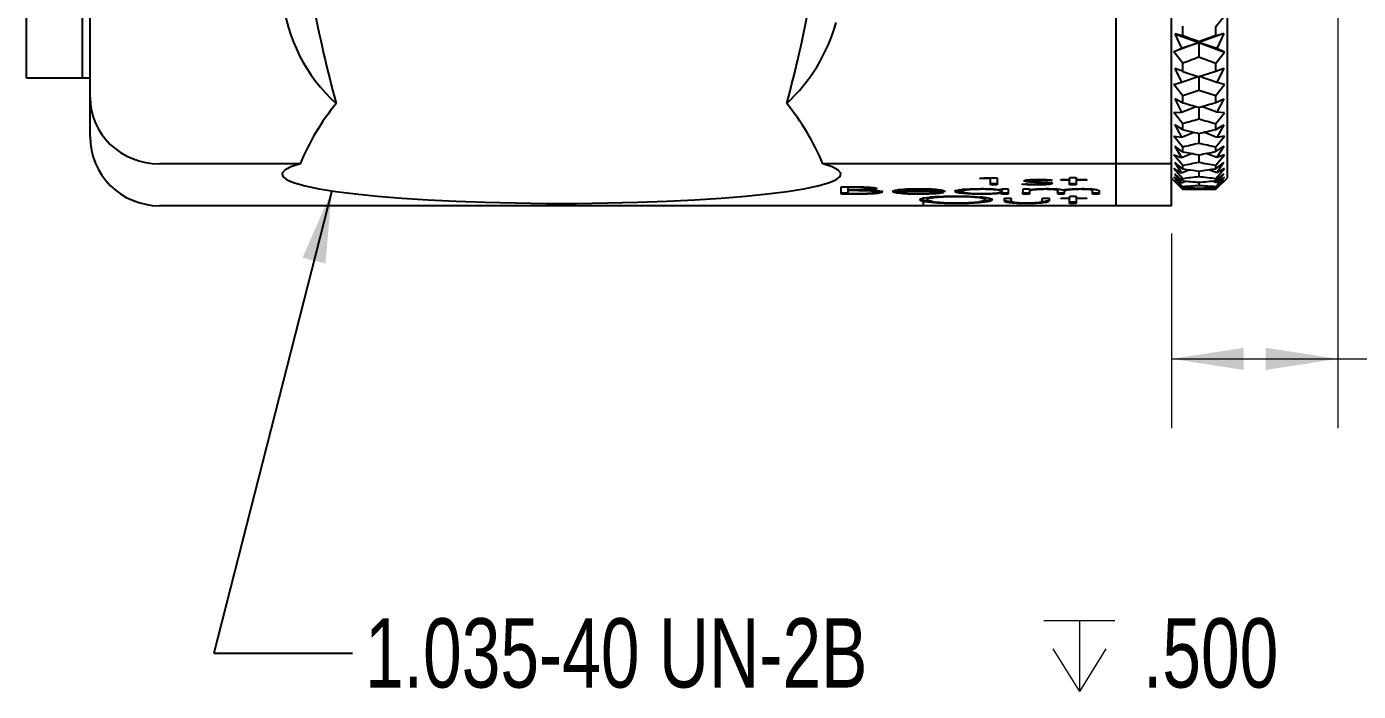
# Model space of a CAD drawing. Header units: inches. Extents: x 2.2 to 21.4, y 0.2 to 16.
# Drawn here: x 13.088 to 15.489, y 5.415 to 6.614 of the extents above; entities that cross this region are included whole.
import ezdxf

# ---------------------------------------------------------------- set-up
doc = ezdxf.new("R2010")
doc.units = ezdxf.units.IN
doc.header["$MEASUREMENT"] = 0
doc.styles.add('SLDTEXTSTYLE0', font='TXT', dxfattribs={"width": 0.75})
doc.dimstyles.new('SLDDIMSTYLE1', dxfattribs={"dimtxt": 0.125, "dimasz": 0.13, "dimexe": 0, "dimexo": 0.0625, "dimgap": 0.03125, "dimtad": 0, "dimtih": 1, "dimtoh": 1, "dimdec": 3, "dimrnd": 1e-09, "dimzin": 4, "dimdsep": 46, "dimtxsty": 'SLDTEXTSTYLE0', "dimsah": 1, "dimcen": 0.09, "dimadec": 0, "dimazin": 1, "dimtfac": 1, "dimtdec": 3, "dimtofl": 0, "dimtmove": 0, "dimatfit": 3, "dimfxl": 1, "dimfrac": 2, "dimtolj": 1, "dimtzin": 12, "dimarcsym": 0})
doc.dimstyles.new('SLDDIMSTYLE3', dxfattribs={"dimtxt": 0.18, "dimasz": 0.13, "dimexe": 0, "dimexo": 0.0625, "dimgap": 0, "dimtad": 0, "dimtih": 1, "dimtoh": 1, "dimdec": 0, "dimrnd": 1e-09, "dimzin": 0, "dimdsep": 46, "dimtxsty": 'Standard', "dimsah": 1, "dimcen": 0.09, "dimadec": 0, "dimazin": 0, "dimtfac": 0.13, "dimtdec": 0, "dimtofl": 0, "dimtmove": 0, "dimatfit": 3, "dimfxl": 1, "dimfrac": 2, "dimtolj": 1, "dimtzin": 0, "dimarcsym": 0})

# ---------------------------------------------------------------- blocks, each defined once
blk = doc.blocks.new('_D_5')
at = {"color": 7, "linetype": 'Continuous', "lineweight": 18}
for p, q in [((15.4524, 6.8171), (15.4524, 5.89)), ((15.1524, 6.2411), (15.1524, 5.89)), ((15.8214, 6.195), (15.7833, 6.195)), ((15.7833, 6.195), (15.7833, 5.9966)), ((16.4571, 6.195), (16.4952, 6.195)), ((16.4952, 6.195), (16.4952, 5.9966)), ((15.1524, 6.015), (15.4524, 6.015)), ((15.4524, 6.015), (15.6737, 6.015)), ((15.7833, 5.9966), (15.8214, 5.9966)), ((16.4952, 5.9966), (16.4571, 5.9966))]:
    blk.add_line(p, q, dxfattribs=at)
for points in [[(15.1524, 6.015), (15.2824, 5.995), (15.2824, 6.035)], [(15.4524, 6.015), (15.3224, 6.035), (15.3224, 5.995)]]:
    blk.add_solid(points, dxfattribs=at)
at = {"color": 7, "linetype": 'Continuous', "lineweight": 18, "char_height": 0.125, "attachment_point": 1, "style": 'SLDTEXTSTYLE0'}
for s, insert in [('7.62mm', (15.8214, 6.1577)), ('.300in', (15.9102, 5.9707))]:
    blk.add_mtext(s, dxfattribs=dict(at, insert=insert))
blk = doc.blocks.new('SW_SYMBOL_HOLE_DEPTH')
at = {"color": 0, "linetype": 'Continuous', "lineweight": 0}
for p, q in [((0, 34.45), (31.5, 34.45)), ((15.75, 34.45), (15.75, 2.95)), ((3.94, 21.85), (15.75, 2.95)), ((27.56, 21.85), (15.75, 2.95))]:
    blk.add_line(p, q, dxfattribs=at)
blk = doc.blocks.new('SW_NOTE_0')
at = {"color": 0, "linetype": 'Continuous', "lineweight": 0, "xscale": 0.0040555664, "yscale": 0.0040555664, "zscale": 0.0040555664}
blk.add_blockref('SW_SYMBOL_HOLE_DEPTH', (1.2467, -0.0809), dxfattribs=at)
at = {"color": 0, "linetype": 'Continuous', "lineweight": 0, "char_height": 0.125, "attachment_point": 1, "style": 'SLDTEXTSTYLE0'}
for s, insert in [('1.035-40 UN-2B', (0.0227, 0.0629)), ('.500', (1.4253, 0.0629))]:
    blk.add_mtext(s, dxfattribs=dict(at, insert=insert))

msp = doc.modelspace()

# ---------------------------------------------------------------- linework, layer by layer
at = {"color": 7, "linetype": 'Continuous', "lineweight": 25}
for p, q in [((15.2524, 8.3011), (15.2524, 6.3411)), ((13.2024, 6.4864), (13.2024, 6.7537)), ((13.0881, 6.5211), (13.0881, 6.7211)), ((13.1881, 6.7211), (13.1881, 6.5211)), ((15.0524, 6.3667), (15.0524, 6.6651)), ((15.1524, 6.3667), (15.1524, 6.6651)), ((15.2324, 6.614), (15.248, 6.6338)), ((15.1724, 6.6146), (15.1724, 6.5976)), ((15.2324, 6.5982), (15.2324, 6.614)), ((15.2017, 6.5852), (15.1568, 6.5685)), ((15.1724, 6.5976), (15.1583, 6.6013)), ((15.1583, 6.6013), (15.1704, 6.5751)), ((15.1583, 6.6013), (15.2017, 6.5852)), ((15.1704, 6.5751), (15.2017, 6.5852)), ((15.2465, 6.6018), (15.2017, 6.5852)), ((15.2017, 6.5852), (15.2017, 6.5869)), ((15.234, 6.5748), (15.2017, 6.5852)), ((15.2017, 6.5852), (15.2017, 6.5595)), ((15.2017, 6.5852), (15.248, 6.568)), ((15.2324, 6.5982), (15.2465, 6.6018)), ((15.2465, 6.6018), (15.234, 6.5748)), ((15.1568, 6.5685), (15.1704, 6.5751)), ((15.1724, 6.5487), (15.1568, 6.5685)), ((15.2324, 6.5481), (15.248, 6.568)), ((15.248, 6.568), (15.234, 6.5748)), ((15.1724, 6.5335), (15.1583, 6.5387)), ((15.1583, 6.5387), (15.1704, 6.5137)), ((15.1724, 6.5487), (15.1724, 6.5335)), ((15.2324, 6.534), (15.2324, 6.5481)), ((15.2324, 6.534), (15.2465, 6.5392)), ((15.2465, 6.5392), (15.234, 6.5134)), ((13.1881, 6.5211), (13.0881, 6.5211)), ((13.2024, 6.5211), (13.1881, 6.5211)), ((15.1568, 6.51), (15.1704, 6.5137)), ((15.1724, 6.4901), (15.1568, 6.51)), ((15.1704, 6.5137), (15.2006, 6.5242)), ((15.2017, 6.5239), (15.2017, 6.4996)), ((15.234, 6.5134), (15.2027, 6.5242)), ((15.2324, 6.4897), (15.248, 6.5095)), ((15.248, 6.5095), (15.234, 6.5134)), ((13.2024, 6.4161), (13.2024, 6.4864)), ((15.1724, 6.4769), (15.1583, 6.4837)), ((15.1583, 6.4837), (15.1704, 6.4601)), ((15.1724, 6.4901), (15.1724, 6.4769)), ((15.2324, 6.4773), (15.2324, 6.4897)), ((15.2324, 6.4773), (15.2465, 6.4841)), ((15.2465, 6.4841), (15.234, 6.4598)), ((15.1568, 6.4592), (15.1704, 6.4601)), ((15.1724, 6.4396), (15.1568, 6.4592)), ((15.1704, 6.4601), (15.1969, 6.4699)), ((15.2017, 6.4686), (15.2017, 6.4477)), ((15.234, 6.4598), (15.2064, 6.4699)), ((15.248, 6.4588), (15.234, 6.4598)), ((15.1724, 6.4284), (15.1583, 6.4367)), ((15.1583, 6.4367), (15.1704, 6.4148)), ((15.1724, 6.4396), (15.1724, 6.4284)), ((15.2324, 6.4392), (15.248, 6.4588)), ((15.2324, 6.4288), (15.2324, 6.4392)), ((15.2324, 6.4288), (15.2465, 6.4371)), ((15.2465, 6.4371), (15.234, 6.4144)), ((15.1568, 6.4167), (15.1704, 6.4148)), ((15.1724, 6.3976), (15.1568, 6.4167)), ((15.1704, 6.4148), (15.1929, 6.4235)), ((15.2017, 6.4214), (15.2017, 6.4042)), ((15.234, 6.4144), (15.2105, 6.4235)), ((15.2324, 6.3973), (15.248, 6.4164)), ((15.248, 6.4164), (15.234, 6.4144)), ((15.1724, 6.3885), (15.1583, 6.3983)), ((15.1583, 6.3983), (15.1704, 6.3782)), ((15.1724, 6.3976), (15.1724, 6.3885)), ((15.2324, 6.3888), (15.2465, 6.3986)), ((15.2324, 6.3888), (15.2324, 6.3973)), ((15.2465, 6.3986), (15.234, 6.3778)), ((13.5811, 6.3667), (13.3274, 6.3667)), ((15.0524, 6.3667), (14.5237, 6.3667)), ((15.1524, 6.3667), (15.0524, 6.3667)), ((15.0524, 6.2911), (15.0524, 6.3667)), ((15.0524, 6.2911), (15.0524, 6.3667)), ((15.1524, 6.2911), (15.1524, 6.3667)), ((15.1568, 6.383), (15.1704, 6.3782)), ((15.1724, 6.3644), (15.1568, 6.383)), ((15.1724, 6.3576), (15.1583, 6.3688)), ((15.1583, 6.3688), (15.1704, 6.3507)), ((15.1704, 6.3782), (15.1884, 6.3855)), ((15.1724, 6.3644), (15.1724, 6.3576)), ((15.2017, 6.383), (15.2017, 6.3695)), ((15.234, 6.3778), (15.2149, 6.3855)), ((15.2324, 6.3642), (15.248, 6.3827)), ((15.2324, 6.3579), (15.2465, 6.3689)), ((15.2324, 6.3579), (15.2324, 6.3642)), ((15.248, 6.3827), (15.234, 6.3778)), ((15.2465, 6.3689), (15.234, 6.3503)), ((14.8064, 6.3405), (14.8138, 6.3417)), ((14.8259, 6.3405), (14.8064, 6.3405)), ((14.8138, 6.3417), (14.8383, 6.3417)), ((14.8257, 6.3287), (14.8259, 6.3405)), ((14.8259, 6.3417), (14.8259, 6.3405)), ((14.8383, 6.3417), (14.838, 6.3287)), ((14.8382, 6.3417), (14.838, 6.3307)), ((14.9687, 6.3384), (14.9688, 6.3419)), ((14.9688, 6.3419), (14.9807, 6.3419)), ((14.9806, 6.3393), (14.9805, 6.3307)), ((14.9807, 6.3419), (14.9806, 6.3384)), ((14.9806, 6.3419), (14.9806, 6.3403)), ((14.9806, 6.3403), (14.9806, 6.3384)), ((15.1524, 6.3411), (15.1724, 6.3211)), ((15.1568, 6.3583), (15.1704, 6.3507)), ((15.1724, 6.3405), (15.1568, 6.3583)), ((15.1568, 6.3428), (15.1704, 6.3326)), ((15.1724, 6.326), (15.1568, 6.3428)), ((15.1724, 6.336), (15.1583, 6.3484)), ((15.1583, 6.3484), (15.1704, 6.3326)), ((15.1704, 6.3507), (15.1834, 6.3561)), ((15.1724, 6.3405), (15.1724, 6.336)), ((15.2017, 6.3536), (15.2017, 6.344)), ((15.234, 6.3503), (15.2199, 6.3561)), ((15.2324, 6.3404), (15.248, 6.3581)), ((15.2324, 6.3362), (15.2465, 6.3485)), ((15.2324, 6.3259), (15.248, 6.3427)), ((15.2324, 6.3211), (15.2524, 6.3411)), ((15.2324, 6.3362), (15.2324, 6.3404)), ((15.248, 6.3581), (15.234, 6.3503)), ((15.2465, 6.3485), (15.234, 6.3322)), ((15.248, 6.3427), (15.234, 6.3322)), ((14.5567, 6.312), (14.5569, 6.325)), ((14.5569, 6.325), (14.5814, 6.325)), ((14.569, 6.3203), (14.5689, 6.3153)), ((14.569, 6.3183), (14.5689, 6.3133)), ((14.5689, 6.3153), (14.5689, 6.3133)), ((14.5691, 6.325), (14.569, 6.3216)), ((14.5691, 6.3238), (14.569, 6.3196)), ((14.569, 6.3216), (14.569, 6.3196)), ((14.569, 6.3203), (14.569, 6.3203)), ((14.569, 6.3203), (14.569, 6.3183)), ((14.569, 6.3196), (14.5761, 6.3196)), ((14.576, 6.3183), (14.569, 6.3183)), ((14.5691, 6.325), (14.5691, 6.3238)), ((14.5834, 6.3238), (14.5691, 6.3238)), ((14.6053, 6.3197), (14.5981, 6.3201)), ((14.6053, 6.3207), (14.6053, 6.3191)), ((14.6084, 6.3238), (14.6072, 6.3244)), ((14.6084, 6.3238), (14.6084, 6.3219)), ((14.6183, 6.3177), (14.6183, 6.3157)), ((14.6628, 6.3187), (14.6616, 6.3187)), ((14.6616, 6.3187), (14.6616, 6.3168)), ((14.7443, 6.3167), (14.6616, 6.3168)), ((14.6653, 6.3205), (14.6628, 6.3198)), ((14.6628, 6.3198), (14.6628, 6.3178)), ((14.6628, 6.3178), (14.7313, 6.3178)), ((14.6969, 6.3219), (14.6969, 6.3207)), ((14.7313, 6.3198), (14.7284, 6.3205)), ((14.7312, 6.3152), (14.7412, 6.3147)), ((14.7313, 6.3198), (14.7313, 6.3178)), ((14.7403, 6.3187), (14.7313, 6.3187)), ((14.7738, 6.3188), (14.7738, 6.3168)), ((14.8104, 6.3219), (14.8104, 6.3207)), ((14.838, 6.3307), (14.8257, 6.3307)), ((14.838, 6.3287), (14.8257, 6.3287)), ((14.838, 6.3307), (14.838, 6.3287)), ((14.8468, 6.3188), (14.8444, 6.32)), ((14.8459, 6.3157), (14.8459, 6.3137)), ((14.846, 6.3199), (14.8461, 6.3216)), ((14.8461, 6.3216), (14.8577, 6.3216)), ((14.8468, 6.3188), (14.8468, 6.3168)), ((14.8577, 6.3216), (14.8576, 6.312)), ((14.8577, 6.3216), (14.8576, 6.314)), ((14.8823, 6.3299), (14.8898, 6.3307)), ((14.8845, 6.312), (14.8846, 6.3217)), ((14.8846, 6.3217), (14.8964, 6.3217)), ((14.891, 6.3366), (14.8887, 6.3371)), ((14.8968, 6.336), (14.891, 6.3366)), ((14.891, 6.3366), (14.891, 6.3346)), ((14.8963, 6.3181), (14.8962, 6.314)), ((14.8963, 6.3161), (14.8962, 6.312)), ((14.8964, 6.3217), (14.8963, 6.32)), ((14.8963, 6.3217), (14.8963, 6.32)), ((14.8972, 6.3381), (14.8972, 6.3361)), ((14.9094, 6.3297), (14.9094, 6.3285)), ((14.9112, 6.3386), (14.9112, 6.3374)), ((14.9228, 6.3342), (14.9228, 6.3322)), ((14.926, 6.3333), (14.926, 6.3313)), ((14.9373, 6.3373), (14.9297, 6.3365)), ((14.9471, 6.312), (14.9472, 6.317)), ((14.9472, 6.3189), (14.9472, 6.317)), ((14.9526, 6.3384), (14.9687, 6.3384)), ((14.9526, 6.3373), (14.9526, 6.3384)), ((14.9687, 6.3373), (14.9526, 6.3373)), ((14.9589, 6.3178), (14.9588, 6.314)), ((14.9589, 6.3158), (14.9588, 6.312)), ((14.9685, 6.3287), (14.9687, 6.3373)), ((14.9805, 6.3287), (14.9685, 6.3287)), ((14.9805, 6.3307), (14.9686, 6.3307)), ((14.9687, 6.3384), (14.9687, 6.3373)), ((14.9806, 6.3373), (14.9805, 6.3287)), ((14.9805, 6.3307), (14.9805, 6.3287)), ((14.9806, 6.3384), (14.9994, 6.3383)), ((14.9806, 6.3384), (14.9806, 6.3373)), ((14.9994, 6.3373), (14.9806, 6.3373)), ((14.9885, 6.3218), (14.9885, 6.3207)), ((14.9994, 6.3383), (14.9994, 6.3373)), ((15.0099, 6.312), (15.01, 6.3173)), ((15.01, 6.3193), (15.01, 6.3173)), ((15.022, 6.3193), (15.022, 6.314)), ((15.022, 6.3173), (15.022, 6.312)), ((15.1568, 6.3368), (15.1704, 6.324)), ((15.1724, 6.3211), (15.1568, 6.3368)), ((15.1724, 6.3239), (15.1583, 6.3374)), ((15.1583, 6.3374), (15.1704, 6.324)), ((15.1704, 6.3326), (15.1775, 6.3356)), ((15.1704, 6.324), (15.1718, 6.3245)), ((15.1724, 6.326), (15.1724, 6.3239)), ((15.1724, 6.3211), (15.2324, 6.3211)), ((15.2017, 6.3335), (15.2017, 6.3278)), ((15.2017, 6.3229), (15.2017, 6.3213)), ((15.234, 6.3322), (15.2258, 6.3356)), ((15.2324, 6.324), (15.2465, 6.3374)), ((15.2324, 6.3211), (15.248, 6.3368)), ((15.2324, 6.324), (15.2324, 6.3259)), ((15.234, 6.3235), (15.2326, 6.3241)), ((15.2465, 6.3374), (15.234, 6.3235)), ((15.248, 6.3368), (15.234, 6.3235)), ((15.0524, 6.2911), (13.3274, 6.2911)), ((14.5908, 6.312), (14.5567, 6.312)), ((14.5689, 6.314), (14.5568, 6.314)), ((14.5689, 6.3133), (14.5843, 6.3133)), ((14.6972, 6.3129), (14.6972, 6.3118)), ((14.7052, 6.2911), (14.7052, 6.3068)), ((14.7114, 6.3038), (14.7114, 6.3018)), ((14.809, 6.3129), (14.809, 6.3118)), ((14.8165, 6.3038), (14.8165, 6.3018)), ((14.8576, 6.314), (14.8459, 6.314)), ((14.8459, 6.312), (14.8459, 6.3137)), ((14.8576, 6.312), (14.8459, 6.312)), ((14.851, 6.3003), (14.8511, 6.305)), ((14.8511, 6.305), (14.863, 6.305)), ((14.8576, 6.314), (14.8576, 6.312)), ((14.863, 6.305), (14.8629, 6.3005)), ((14.863, 6.305), (14.8629, 6.3025)), ((14.8629, 6.3025), (14.8629, 6.3005)), ((14.8962, 6.314), (14.8845, 6.314)), ((14.8962, 6.312), (14.8845, 6.312)), ((14.8913, 6.2963), (14.8913, 6.2951)), ((14.8962, 6.314), (14.8962, 6.312)), ((14.9194, 6.3005), (14.9195, 6.3049)), ((14.9195, 6.3049), (14.9315, 6.3049)), ((14.9315, 6.3049), (14.9315, 6.3002)), ((14.9315, 6.3049), (14.9315, 6.3022)), ((14.9588, 6.314), (14.9471, 6.314)), ((14.9588, 6.312), (14.9471, 6.312)), ((14.9526, 6.305), (14.9687, 6.305)), ((14.9526, 6.3039), (14.9526, 6.305)), ((14.9687, 6.3039), (14.9526, 6.3039)), ((14.9588, 6.314), (14.9588, 6.312)), ((14.9685, 6.2953), (14.9687, 6.3039)), ((14.9805, 6.2953), (14.9685, 6.2953)), ((14.9805, 6.2973), (14.9686, 6.2973)), ((14.9687, 6.305), (14.9688, 6.3085)), ((14.9687, 6.305), (14.9687, 6.3039)), ((14.9688, 6.3085), (14.9807, 6.3085)), ((14.9806, 6.3059), (14.9805, 6.2973)), ((14.9806, 6.3039), (14.9805, 6.2953)), ((14.9805, 6.2973), (14.9805, 6.2953)), ((14.9807, 6.3085), (14.9806, 6.305)), ((14.9806, 6.3085), (14.9806, 6.3069)), ((14.9806, 6.3069), (14.9806, 6.305)), ((14.9806, 6.305), (14.9994, 6.3049)), ((14.9806, 6.305), (14.9806, 6.3039)), ((14.9994, 6.3039), (14.9806, 6.3039)), ((14.9994, 6.3049), (14.9994, 6.3039)), ((15.022, 6.314), (15.0099, 6.314)), ((15.022, 6.312), (15.0099, 6.312)), ((15.022, 6.314), (15.022, 6.312)), ((15.1524, 6.2911), (15.0524, 6.2911))]:
    msp.add_line(p, q, dxfattribs=at)
at = {"color": 7, "linetype": 'Continuous', "lineweight": 25, "flags": 128}
msp.add_lwpolyline([(13.5811, 6.3667), (13.5643, 6.3611), (13.5534, 6.3554), (13.5487, 6.3496), (13.55, 6.3438), (13.5575, 6.3381), (13.571, 6.3324), (13.5904, 6.327), (13.6154, 6.3218), (13.6457, 6.3169), (13.681, 6.3124), (13.7209, 6.3083), (13.7647, 6.3048), (13.8121, 6.3017), (13.8624, 6.2992), (13.915, 6.2973), (13.9693, 6.2961), (14.0246, 6.2954), (14.0802, 6.2954), (14.1355, 6.2961), (14.1898, 6.2973), (14.2424, 6.2992), (14.2927, 6.3017), (14.3401, 6.3048), (14.384, 6.3083), (14.4238, 6.3124), (14.4591, 6.3169), (14.4894, 6.3218), (14.5144, 6.327), (14.5338, 6.3324), (14.5473, 6.3381), (14.5548, 6.3438), (14.5562, 6.3496), (14.5514, 6.3554), (14.5405, 6.3611), (14.5237, 6.3667)], dxfattribs=at)
at = {"color": 7, "linetype": 'Continuous', "lineweight": 25}
for centre, radius, start, end in [((13.8482, 6.6983), 0.3007, 186.3047, 227.7883), ((14.2439, 6.7073), 0.3159, 312.8262, 344.2231), ((13.3274, 6.4161), 0.125, 180, 270)]:
    msp.add_arc(centre, radius, start, end, dxfattribs=at)
for centre, major_axis, ratio, start_param, end_param in [((14.0524, 7.2821), (0, 1.3628), 0.369834, 1.88455, 2.204116), ((14.0524, 7.2821), (0, 1.3628), 0.369834, 4.07907, 4.398635), ((12.9046, 7.3211), (2.9463, -0.9981), 0.021154, 0.683884, 0.699585), ((17.4988, 7.3211), (2.9463, 0.9981), 0.021154, 2.441213, 2.457709), ((12.8061, 7.3211), (2.945, -0.2711), 0.32684, 5.675006, 5.691862), ((17.5973, 7.3211), (2.945, 0.2711), 0.32684, 3.732916, 3.750623), ((12.9046, 7.3211), (2.9464, -0.9997), 0.008716, 5.593723, 5.609425), ((17.4988, 7.3211), (2.9464, 0.9997), 0.008716, 3.815353, 3.831849), ((13.3274, 6.4864), (0.125, 0), 0.957506, 3.141593, 4.712389), ((12.8061, 7.3211), (2.944, -0.3733), 0.315118, 5.684865, 5.701721), ((17.5973, 7.3211), (2.944, 0.3733), 0.315118, 3.723057, 3.740764), ((14.0524, 6.2042), (0.504, 0), 0.909876, 2.508273, 2.779442), ((14.0524, 6.2042), (0.504, 0), 0.909876, 0.36215, 0.633319), ((12.9046, 7.3211), (2.9461, -0.9935), 0.038549, 5.603765, 5.619467), ((17.4988, 7.3211), (2.9461, 0.9935), 0.038549, 3.805311, 3.821807), ((12.8061, 7.3211), (2.943, -0.4694), 0.300029, 5.692747, 5.709604), ((17.5973, 7.3211), (2.943, 0.4694), 0.300029, 3.715174, 3.732882), ((12.9046, 7.3211), (2.9456, -0.9796), 0.068214, 5.613448, 5.629149), ((17.4988, 7.3211), (2.9456, 0.9796), 0.068214, 3.795629, 3.812124), ((12.8061, 7.3211), (2.9422, -0.5584), 0.281965, 5.698392, 5.715248), ((12.9046, 7.3211), (2.9449, -0.9578), 0.09757, 5.62249, 5.638191), ((17.5973, 7.3211), (2.9422, 0.5584), 0.281965, 3.70953, 3.727237), ((17.4988, 7.3211), (2.9449, 0.9578), 0.09757, 3.786586, 3.803082), ((12.8061, 7.3211), (2.9416, -0.6395), 0.261338, 5.701687, 5.718543), ((17.5973, 7.3211), (2.9416, 0.6395), 0.261338, 3.706235, 3.723942), ((12.9046, 7.3211), (2.944, -0.9281), 0.126462, 5.630612, 5.646313), ((12.8061, 7.3211), (2.9415, -0.7125), 0.23855, 5.702648, 5.719504), ((17.4988, 7.3211), (2.944, 0.9281), 0.126462, 3.778465, 3.79496), ((17.5973, 7.3211), (2.9415, 0.7125), 0.23855, 3.705274, 3.722981), ((12.9046, 7.3211), (2.9432, -0.8903), 0.15471, 5.637533, 5.653234), ((12.8061, 7.3211), (2.9417, -0.777), 0.213976, 5.701392, 5.718248), ((12.9046, 7.3211), (2.9424, -0.8443), 0.182106, 5.642975, 5.658677), ((12.8061, 7.3211), (2.9422, -0.8332), 0.187952, 5.698105, 5.714961), ((17.4988, 7.3211), (2.9432, 0.8903), 0.15471, 3.771544, 3.78804), ((17.5973, 7.3211), (2.9417, 0.777), 0.213976, 3.70653, 3.724237), ((17.4988, 7.3211), (2.9424, 0.8443), 0.182106, 3.766101, 3.782597), ((17.5973, 7.3211), (2.9422, 0.8332), 0.187952, 3.709817, 3.727524)]:
    msp.add_ellipse(centre, major_axis=major_axis, ratio=ratio, start_param=start_param, end_param=end_param, dxfattribs=at)
for points, knots in [([(14.5981, 6.3181), (14.594, 6.3182), (14.5866, 6.3183), (14.5793, 6.3183), (14.576, 6.3183)], [0, 0, 0, 0, 0.559682, 1, 1, 1, 1]), ([(14.5761, 6.3196), (14.5798, 6.3196), (14.587, 6.3196), (14.5962, 6.3198), (14.6022, 6.3203), (14.6069, 6.3209), (14.6078, 6.3215), (14.6084, 6.3219)], [0, 0, 0, 0, 0.251133, 0.500901, 0.626308, 0.751668, 1, 1, 1, 1]), ([(14.5814, 6.325), (14.5868, 6.325), (14.5974, 6.325), (14.6114, 6.3244), (14.6198, 6.3232), (14.6208, 6.3223), (14.6213, 6.3218)], [0, 0, 0, 0, 0.281363, 0.560061, 0.779961, 1, 1, 1, 1]), ([(14.6084, 6.3219), (14.608, 6.3222), (14.6076, 6.3226), (14.604, 6.3231), (14.5971, 6.3237), (14.5895, 6.3237), (14.5834, 6.3238)], [0, 0, 0, 0, 0.24976, 0.375449, 0.501198, 1, 1, 1, 1]), ([(14.5843, 6.3133), (14.5886, 6.3133), (14.5973, 6.3133), (14.6091, 6.3137), (14.6168, 6.3147), (14.6178, 6.3154), (14.6183, 6.3157)], [0, 0, 0, 0, 0.281622, 0.560525, 0.780418, 1, 1, 1, 1]), ([(14.6312, 6.3158), (14.6304, 6.3152), (14.6289, 6.314), (14.6175, 6.3127), (14.6042, 6.3121), (14.5953, 6.3121), (14.5908, 6.312)], [0, 0, 0, 0, 0.279082, 0.558573, 0.779035, 1, 1, 1, 1]), ([(14.6183, 6.3157), (14.618, 6.3161), (14.6173, 6.3167), (14.6102, 6.3177), (14.6027, 6.318), (14.5981, 6.3181)], [0, 0, 0, 0, 0.280182, 0.560638, 1, 1, 1, 1]), ([(14.6194, 6.3228), (14.6184, 6.3225), (14.6156, 6.3218), (14.6093, 6.3214), (14.6053, 6.3211)], [0, 0, 0, 0, 0.356602, 1, 1, 1, 1]), ([(14.6213, 6.3218), (14.621, 6.3215), (14.6205, 6.3209), (14.6156, 6.3199), (14.6092, 6.3194), (14.6053, 6.3191)], [0, 0, 0, 0, 0.280692, 0.561203, 1, 1, 1, 1]), ([(14.6053, 6.3191), (14.6092, 6.319), (14.617, 6.3187), (14.6256, 6.3178), (14.6305, 6.3168), (14.631, 6.3161), (14.6312, 6.3158)], [0, 0, 0, 0, 0.280543, 0.559749, 0.779839, 1, 1, 1, 1]), ([(14.6312, 6.3177), (14.6305, 6.3171), (14.6292, 6.316), (14.6211, 6.3153), (14.6173, 6.3149)], [0, 0, 0, 0, 0.528196, 1, 1, 1, 1]), ([(14.6495, 6.3168), (14.65, 6.3175), (14.6511, 6.3187), (14.6574, 6.3197), (14.6603, 6.3201)], [0, 0, 0, 0, 0.559401, 1, 1, 1, 1]), ([(14.6972, 6.3118), (14.6901, 6.3119), (14.6758, 6.312), (14.6602, 6.3134), (14.651, 6.3151), (14.65, 6.3162), (14.6495, 6.3168)], [0, 0, 0, 0, 0.279972, 0.558928, 0.779504, 1, 1, 1, 1]), ([(14.6644, 6.3152), (14.6629, 6.3153), (14.657, 6.3158), (14.6524, 6.3167), (14.6514, 6.3175), (14.6511, 6.3178)], [0, 0, 0, 0, 0.189874, 0.773984, 1, 1, 1, 1]), ([(14.6603, 6.3201), (14.666, 6.3207), (14.6762, 6.3217), (14.6904, 6.3218), (14.6967, 6.3219)], [0, 0, 0, 0, 0.558566, 1, 1, 1, 1]), ([(14.6616, 6.3168), (14.6622, 6.3162), (14.6633, 6.3151), (14.6722, 6.3138), (14.6838, 6.313), (14.6921, 6.313), (14.6962, 6.3129)], [0, 0, 0, 0, 0.280161, 0.559687, 0.779764, 1, 1, 1, 1]), ([(14.6736, 6.3198), (14.6709, 6.3195), (14.666, 6.3189), (14.6638, 6.3181), (14.6628, 6.3178)], [0, 0, 0, 0, 0.55878, 1, 1, 1, 1]), ([(14.6969, 6.3207), (14.6921, 6.3207), (14.6835, 6.3206), (14.6766, 6.32), (14.6736, 6.3198)], [0, 0, 0, 0, 0.559429, 1, 1, 1, 1]), ([(14.6962, 6.3129), (14.7003, 6.313), (14.7084, 6.313), (14.7219, 6.3137), (14.7277, 6.3147), (14.7312, 6.3152)], [0, 0, 0, 0, 0.280356, 0.560655, 1, 1, 1, 1]), ([(14.6967, 6.3219), (14.7049, 6.3218), (14.7197, 6.3216), (14.7298, 6.3205), (14.7342, 6.32)], [0, 0, 0, 0, 0.559105, 1, 1, 1, 1]), ([(14.7313, 6.3178), (14.73, 6.3183), (14.7274, 6.3192), (14.718, 6.3201), (14.7074, 6.3206), (14.7004, 6.3207), (14.6969, 6.3207)], [0, 0, 0, 0, 0.280226, 0.559346, 0.779664, 1, 1, 1, 1]), ([(14.7342, 6.32), (14.7375, 6.3195), (14.7434, 6.3184), (14.744, 6.3173), (14.7443, 6.3167)], [0, 0, 0, 0, 0.558897, 1, 1, 1, 1]), ([(14.7619, 6.3169), (14.7627, 6.3176), (14.7644, 6.3191), (14.7773, 6.3207), (14.7929, 6.3217), (14.804, 6.3218), (14.8095, 6.3219)], [0, 0, 0, 0, 0.2795828, 0.5593913, 0.7796436, 1, 1, 1, 1]), ([(14.7772, 6.3152), (14.7755, 6.3154), (14.7694, 6.3158), (14.7634, 6.3172), (14.7624, 6.3183), (14.7619, 6.3189)], [0, 0, 0, 0, 0.158538, 0.579098, 1, 1, 1, 1]), ([(14.809, 6.3118), (14.8019, 6.3119), (14.7878, 6.3121), (14.7725, 6.3135), (14.7632, 6.3151), (14.7623, 6.3163), (14.7619, 6.3169)], [0, 0, 0, 0, 0.279397, 0.55917, 0.779495, 1, 1, 1, 1]), ([(14.7793, 6.3207), (14.7781, 6.3205), (14.7746, 6.32), (14.7741, 6.3193), (14.7738, 6.3188)], [0, 0, 0, 0, 0.349285, 1, 1, 1, 1]), ([(14.8104, 6.3207), (14.805, 6.3206), (14.7942, 6.3205), (14.7822, 6.3194), (14.7751, 6.3182), (14.7743, 6.3173), (14.7738, 6.3168)], [0, 0, 0, 0, 0.279538, 0.558988, 0.779564, 1, 1, 1, 1]), ([(14.7738, 6.3168), (14.7745, 6.3163), (14.776, 6.3151), (14.7854, 6.3138), (14.7975, 6.3131), (14.806, 6.313), (14.8102, 6.3129)], [0, 0, 0, 0, 0.279611, 0.55935, 0.779718, 1, 1, 1, 1]), ([(14.8095, 6.3219), (14.8135, 6.3219), (14.8215, 6.3218), (14.8351, 6.3212), (14.8419, 6.3204), (14.846, 6.3199)], [0, 0, 0, 0, 0.280536, 0.560839, 1, 1, 1, 1]), ([(14.8102, 6.3129), (14.8156, 6.313), (14.8264, 6.3131), (14.8388, 6.3142), (14.8457, 6.3154), (14.8464, 6.3163), (14.8468, 6.3168)], [0, 0, 0, 0, 0.279638, 0.559173, 0.779436, 1, 1, 1, 1]), ([(14.8468, 6.3168), (14.8462, 6.3174), (14.8451, 6.3185), (14.8354, 6.3198), (14.8233, 6.3206), (14.8147, 6.3207), (14.8104, 6.3207)], [0, 0, 0, 0, 0.279818, 0.559442, 0.77964, 1, 1, 1, 1]), ([(14.9094, 6.3285), (14.9035, 6.3286), (14.893, 6.3287), (14.8856, 6.3295), (14.8823, 6.3299)], [0, 0, 0, 0, 0.559293, 1, 1, 1, 1]), ([(14.8866, 6.3361), (14.887, 6.3364), (14.8878, 6.3372), (14.8948, 6.3381), (14.9031, 6.3385), (14.9089, 6.3386), (14.9118, 6.3386)], [0, 0, 0, 0, 0.279585, 0.559114, 0.779368, 1, 1, 1, 1]), ([(14.891, 6.3346), (14.8896, 6.3348), (14.887, 6.3353), (14.8867, 6.3358), (14.8866, 6.3361)], [0, 0, 0, 0, 0.559441, 1, 1, 1, 1]), ([(14.8898, 6.3307), (14.8928, 6.3304), (14.8981, 6.3298), (14.9056, 6.3297), (14.9089, 6.3297)], [0, 0, 0, 0, 0.560845, 1, 1, 1, 1]), ([(14.9079, 6.3332), (14.9044, 6.3334), (14.898, 6.3338), (14.8932, 6.3343), (14.891, 6.3346)], [0, 0, 0, 0, 0.560699, 1, 1, 1, 1]), ([(14.8991, 6.3203), (14.8984, 6.3201), (14.896, 6.3194), (14.8962, 6.3186), (14.8963, 6.3181)], [0, 0, 0, 0, 0.316029, 1, 1, 1, 1]), ([(14.8963, 6.32), (14.8984, 6.3203), (14.902, 6.3208), (14.9069, 6.3212), (14.9091, 6.3213)], [0, 0, 0, 0, 0.560173, 1, 1, 1, 1]), ([(14.9257, 6.3207), (14.9207, 6.3206), (14.9109, 6.3204), (14.9002, 6.3192), (14.8966, 6.3177), (14.8964, 6.3166), (14.8963, 6.3161)], [0, 0, 0, 0, 0.248653, 0.497901, 0.748309, 1, 1, 1, 1]), ([(14.9112, 6.3374), (14.9092, 6.3374), (14.9053, 6.3374), (14.9008, 6.337), (14.8977, 6.3366), (14.8974, 6.3363), (14.8972, 6.3361)], [0, 0, 0, 0, 0.27988, 0.55979, 0.78005, 1, 1, 1, 1]), ([(14.8972, 6.3361), (14.8974, 6.3359), (14.8978, 6.3356), (14.8997, 6.3353), (14.9006, 6.3352)], [0, 0, 0, 0, 0.5588673, 1, 1, 1, 1]), ([(14.9006, 6.3352), (14.903, 6.335), (14.9074, 6.3346), (14.9125, 6.3343), (14.9148, 6.3342)], [0, 0, 0, 0, 0.559065, 1, 1, 1, 1]), ([(14.9228, 6.3322), (14.9202, 6.3324), (14.9156, 6.3328), (14.9103, 6.3331), (14.9079, 6.3332)], [0, 0, 0, 0, 0.55915, 1, 1, 1, 1]), ([(14.9089, 6.3297), (14.9113, 6.3297), (14.9161, 6.3297), (14.9216, 6.3302), (14.9254, 6.3307), (14.9258, 6.3311), (14.926, 6.3313)], [0, 0, 0, 0, 0.280044, 0.559861, 0.780062, 1, 1, 1, 1]), ([(14.9091, 6.3213), (14.9124, 6.3215), (14.9183, 6.3218), (14.925, 6.3219), (14.9279, 6.3219)], [0, 0, 0, 0, 0.559806, 1, 1, 1, 1]), ([(14.9373, 6.3313), (14.9368, 6.3309), (14.9358, 6.33), (14.9282, 6.3291), (14.919, 6.3286), (14.9126, 6.3285), (14.9094, 6.3285)], [0, 0, 0, 0, 0.27951, 0.559118, 0.779419, 1, 1, 1, 1]), ([(14.9297, 6.3365), (14.9267, 6.3368), (14.9214, 6.3373), (14.9143, 6.3374), (14.9112, 6.3374)], [0, 0, 0, 0, 0.5611492, 1, 1, 1, 1]), ([(14.9118, 6.3386), (14.9172, 6.3385), (14.9269, 6.3383), (14.9341, 6.3376), (14.9373, 6.3373)], [0, 0, 0, 0, 0.557699, 1, 1, 1, 1]), ([(14.9148, 6.3342), (14.9185, 6.334), (14.9251, 6.3336), (14.9304, 6.3331), (14.9326, 6.3328)], [0, 0, 0, 0, 0.560611, 1, 1, 1, 1]), ([(14.926, 6.3313), (14.9259, 6.3315), (14.9255, 6.3318), (14.9236, 6.3321), (14.9228, 6.3322)], [0, 0, 0, 0, 0.559321, 1, 1, 1, 1]), ([(14.9472, 6.317), (14.9471, 6.3174), (14.947, 6.3182), (14.946, 6.3193), (14.9419, 6.32), (14.9358, 6.3206), (14.9297, 6.3206), (14.9257, 6.3207)], [0, 0, 0, 0, 0.251157, 0.501376, 0.626625, 0.751879, 1, 1, 1, 1]), ([(14.9373, 6.3333), (14.9368, 6.3329), (14.9357, 6.3321), (14.9305, 6.3313), (14.9269, 6.3311), (14.9267, 6.3311)], [0, 0, 0, 0, 0.489625, 0.979422, 1, 1, 1, 1]), ([(14.9279, 6.3219), (14.9316, 6.3219), (14.9389, 6.3218), (14.9508, 6.3211), (14.9546, 6.3202), (14.9569, 6.3196)], [0, 0, 0, 0, 0.280778, 0.561491, 1, 1, 1, 1]), ([(14.9326, 6.3328), (14.9341, 6.3326), (14.9368, 6.3321), (14.9371, 6.3316), (14.9373, 6.3313)], [0, 0, 0, 0, 0.559453, 1, 1, 1, 1]), ([(14.9472, 6.3189), (14.9472, 6.3194), (14.9473, 6.3202), (14.9457, 6.3209), (14.9449, 6.3213)], [0, 0, 0, 0, 0.522588, 1, 1, 1, 1]), ([(14.9569, 6.3196), (14.959, 6.3199), (14.9633, 6.3206), (14.9745, 6.3216), (14.9847, 6.3218), (14.9909, 6.3219)], [0, 0, 0, 0, 0.281189, 0.562018, 1, 1, 1, 1]), ([(14.9617, 6.3203), (14.9609, 6.32), (14.9587, 6.3192), (14.9588, 6.3183), (14.9589, 6.3178)], [0, 0, 0, 0, 0.353823, 1, 1, 1, 1]), ([(14.9885, 6.3207), (14.9859, 6.3207), (14.9806, 6.3206), (14.9735, 6.3203), (14.9675, 6.3197), (14.9616, 6.3188), (14.9592, 6.3174), (14.959, 6.3163), (14.9589, 6.3158)], [0, 0, 0, 0, 0.12505, 0.250095, 0.375154, 0.500213, 0.749473, 1, 1, 1, 1]), ([(15.01, 6.3173), (15.0099, 6.3177), (15.0098, 6.3184), (15.0085, 6.3194), (15.004, 6.3201), (14.998, 6.3206), (14.9923, 6.3206), (14.9885, 6.3207)], [0, 0, 0, 0, 0.25112, 0.500743, 0.625993, 0.751254, 1, 1, 1, 1]), ([(14.9909, 6.3219), (14.9947, 6.3219), (15.0024, 6.3218), (15.0124, 6.3211), (15.0193, 6.32), (15.0218, 6.3187), (15.022, 6.3177), (15.022, 6.3173)], [0, 0, 0, 0, 0.18652, 0.372786, 0.559203, 0.779247, 1, 1, 1, 1]), ([(15.01, 6.3193), (15.01, 6.3197), (15.0102, 6.3204), (15.0084, 6.321), (15.0077, 6.3213)], [0, 0, 0, 0, 0.566925, 1, 1, 1, 1]), ([(14.7412, 6.3147), (14.7386, 6.3142), (14.7335, 6.3133), (14.7186, 6.3121), (14.7053, 6.3119), (14.6972, 6.3118)], [0, 0, 0, 0, 0.2811046, 0.561674, 1, 1, 1, 1]), ([(14.6984, 6.3018), (14.6996, 6.3028), (14.702, 6.3048), (14.7191, 6.3071), (14.7406, 6.3084), (14.7557, 6.3086), (14.7632, 6.3087)], [0, 0, 0, 0, 0.279708, 0.559305, 0.779671, 1, 1, 1, 1]), ([(14.7201, 6.2989), (14.7178, 6.2991), (14.7094, 6.2997), (14.7007, 6.3014), (14.6992, 6.303), (14.6984, 6.3038)], [0, 0, 0, 0, 0.157187, 0.578472, 1, 1, 1, 1]), ([(14.764, 6.295), (14.7544, 6.2951), (14.7351, 6.2953), (14.7137, 6.2972), (14.7004, 6.2994), (14.6991, 6.301), (14.6984, 6.3018)], [0, 0, 0, 0, 0.279691, 0.559394, 0.779633, 1, 1, 1, 1]), ([(14.7638, 6.3074), (14.756, 6.3073), (14.7405, 6.307), (14.7231, 6.3056), (14.713, 6.3037), (14.7119, 6.3024), (14.7114, 6.3018)], [0, 0, 0, 0, 0.279378, 0.559057, 0.77947, 1, 1, 1, 1]), ([(14.7219, 6.3071), (14.7189, 6.3066), (14.7126, 6.3056), (14.7118, 6.3044), (14.7114, 6.3038)], [0, 0, 0, 0, 0.4626124, 1, 1, 1, 1]), ([(14.7114, 6.3018), (14.7123, 6.301), (14.714, 6.2994), (14.7282, 6.2976), (14.7454, 6.2964), (14.7575, 6.2963), (14.7636, 6.2963)], [0, 0, 0, 0, 0.279616, 0.559299, 0.77958, 1, 1, 1, 1]), ([(14.7632, 6.3087), (14.773, 6.3085), (14.7924, 6.3083), (14.8143, 6.3065), (14.8275, 6.3042), (14.8287, 6.3026), (14.8294, 6.3018)], [0, 0, 0, 0, 0.279746, 0.559352, 0.779585, 1, 1, 1, 1]), ([(14.7636, 6.2963), (14.7714, 6.2964), (14.7871, 6.2966), (14.8048, 6.298), (14.8149, 6.2999), (14.816, 6.3012), (14.8165, 6.3018)], [0, 0, 0, 0, 0.279624, 0.559122, 0.779482, 1, 1, 1, 1]), ([(14.8165, 6.3018), (14.8157, 6.3026), (14.8139, 6.3043), (14.7996, 6.3061), (14.7822, 6.3072), (14.7699, 6.3073), (14.7638, 6.3074)], [0, 0, 0, 0, 0.279701, 0.559098, 0.77964, 1, 1, 1, 1]), ([(14.8294, 6.3018), (14.8282, 6.3008), (14.826, 6.2988), (14.8082, 6.2966), (14.7868, 6.2952), (14.7716, 6.2951), (14.764, 6.295)], [0, 0, 0, 0, 0.279592, 0.5593, 0.779583, 1, 1, 1, 1]), ([(14.8165, 6.3038), (14.8161, 6.3047), (14.8156, 6.3058), (14.8089, 6.3066), (14.8072, 6.3068)], [0, 0, 0, 0, 0.755929, 1, 1, 1, 1]), ([(14.8294, 6.3038), (14.8284, 6.3028), (14.8265, 6.3008), (14.8136, 6.2994), (14.8074, 6.2988)], [0, 0, 0, 0, 0.523708, 1, 1, 1, 1]), ([(14.8459, 6.3137), (14.8401, 6.3131), (14.8298, 6.312), (14.8153, 6.3119), (14.809, 6.3118)], [0, 0, 0, 0, 0.559359, 1, 1, 1, 1]), ([(14.8663, 6.2979), (14.866, 6.2979), (14.8616, 6.2981), (14.8554, 6.2991), (14.8513, 6.3006), (14.8511, 6.3017), (14.851, 6.3023)], [0, 0, 0, 0, 0.023171, 0.313347, 0.655884, 1, 1, 1, 1]), ([(14.8913, 6.2951), (14.8866, 6.2951), (14.8774, 6.2952), (14.8648, 6.2958), (14.8552, 6.297), (14.8513, 6.2986), (14.8511, 6.2998), (14.851, 6.3003)], [0, 0, 0, 0, 0.186933, 0.373223, 0.559413, 0.7792, 1, 1, 1, 1]), ([(14.8629, 6.3005), (14.8629, 6.3), (14.8629, 6.2993), (14.8641, 6.2985), (14.8646, 6.2982)], [0, 0, 0, 0, 0.560359, 1, 1, 1, 1]), ([(14.8646, 6.2982), (14.8658, 6.2979), (14.8684, 6.2973), (14.8778, 6.2965), (14.8862, 6.2964), (14.8913, 6.2963)], [0, 0, 0, 0, 0.280502, 0.561131, 1, 1, 1, 1]), ([(14.9315, 6.3002), (14.9314, 6.2995), (14.9311, 6.2981), (14.9228, 6.2962), (14.9074, 6.2952), (14.8966, 6.2951), (14.8913, 6.2951)], [0, 0, 0, 0, 0.281556, 0.559836, 0.779388, 1, 1, 1, 1]), ([(14.8913, 6.2963), (14.8944, 6.2963), (14.9007, 6.2964), (14.9087, 6.2968), (14.9146, 6.2974), (14.9166, 6.2979), (14.9176, 6.2981)], [0, 0, 0, 0, 0.280166, 0.559764, 0.779916, 1, 1, 1, 1]), ([(14.9315, 6.3022), (14.9313, 6.3015), (14.9309, 6.3001), (14.9252, 6.2985), (14.9181, 6.2981), (14.9169, 6.298)], [0, 0, 0, 0, 0.455035, 0.904777, 1, 1, 1, 1]), ([(14.9176, 6.2981), (14.9182, 6.2985), (14.9194, 6.2993), (14.9194, 6.3001), (14.9194, 6.3005)], [0, 0, 0, 0, 0.559421, 1, 1, 1, 1])]:
    msp.add_open_spline(points, degree=3, knots=knots, dxfattribs=at)

# ---------------------------------------------------------------- block references
at = {"color": 7, "linetype": 'Continuous', "lineweight": 0}
msp.add_blockref('SW_NOTE_0', (13.6756, 5.4844), dxfattribs=at)

# ---------------------------------------------------------------- dimensions: what is measured, and where the dimension line sits
at = {"color": 7, "linetype": 'Continuous', "lineweight": 18}
dim = msp.add_linear_dim(base=(15.4524, 6.015), p1=(15.1524, 6.2911), p2=(15.4524, 6.8671), dimstyle='SLDDIMSTYLE1', dxfattribs=at)
dim.commit()
dim.dimension.update_dxf_attribs({"geometry": '_D_5', "text_midpoint": (16.1393, 6.015), "dimtype": 160})

# ---------------------------------------------------------------- leaders
at = {"color": 7, "linetype": 'Continuous', "lineweight": 0}
msp.add_leader([(13.6384, 6.318), (13.4256, 5.4844), (13.6756, 5.4844)], dimstyle='SLDDIMSTYLE3', dxfattribs=at)

doc.saveas('drawing.dxf')
